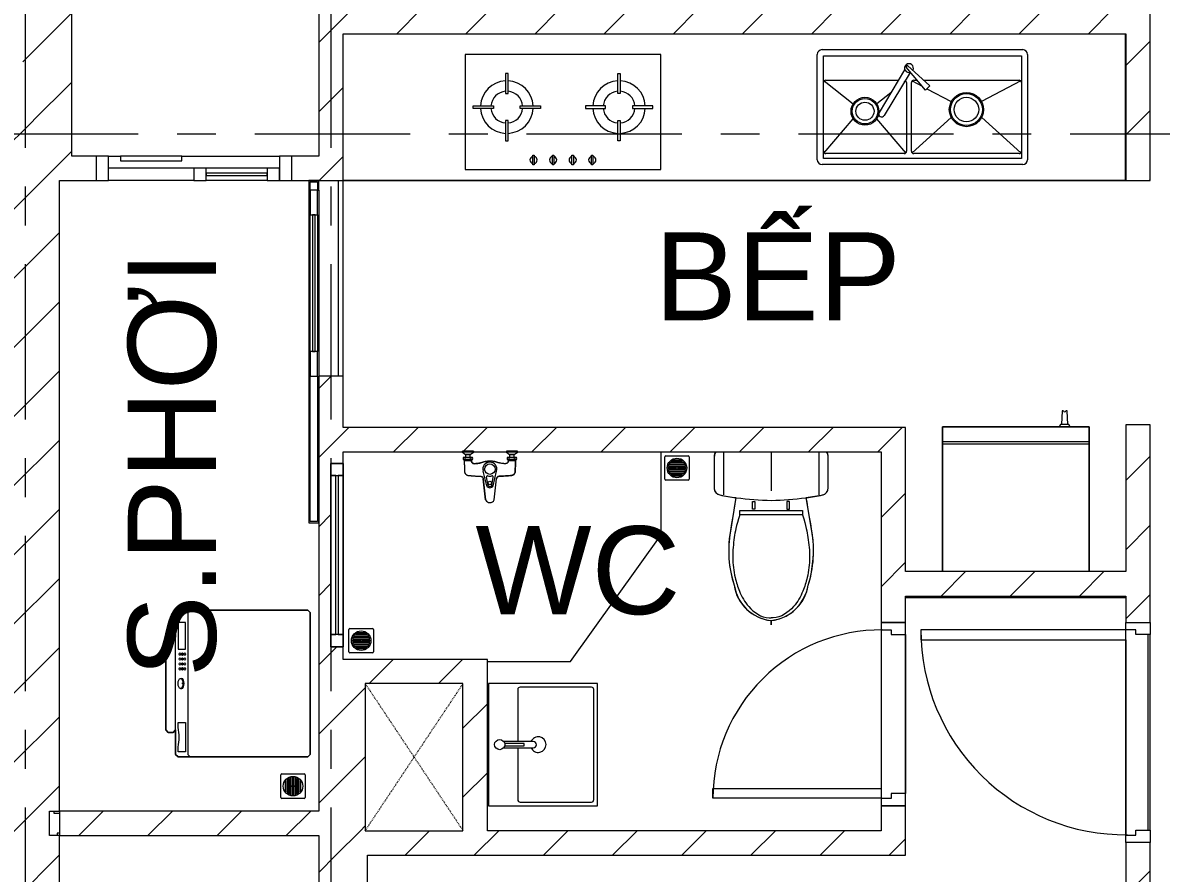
# Model space of a CAD drawing. Header units: millimetres. Extents: x -20144 to 117103, y -11426 to 48263.
# Drawn here: x 9191 to 13846, y 3326 to 6805 of the extents above; entities that cross this region are included whole.
import ezdxf

# ---------------------------------------------------------------- set-up
doc = ezdxf.new("R2010")
doc.units = ezdxf.units.MM
for name, pattern in [('Dash', [6.35, 3.175, -3.175]), ('Dash_2_', [6.35, 3.175, -3.175]), ('Grid Line', [22.225, 12.7, -3.175, 3.175, -3.175])]:
    doc.linetypes.add(name, pattern=pattern)
for name, color, linetype, lineweight in [('A-DETL-GENF', 31, 'Continuous', 5), ('A-DETL-GENF-HDLN', 161, 'Dash_2_', 5), ('CHU', 181, 'Continuous', 5), ('CUA', 31, 'Continuous', 9), ('HATCH-TUONG', 152, 'Continuous', 9), ('NET-CAT', 3, 'Continuous', 9), ('NET-THAY', 2, 'Continuous', 15), ('THIET BI', 44, 'Continuous', 5), ('THIET-BI', 44, 'Continuous', 5), ('TRUC', 225, 'Continuous', 5)]:
    doc.layers.add(name, color=color, linetype=linetype, lineweight=lineweight)
doc.styles.add('Arial_4', font='arial.ttf', dxfattribs={"height": 360})
pattern_1 = [(45, (0, 0), (-141.4214, 141.4214), [])]

# ---------------------------------------------------------------- blocks, each defined once
blk = doc.blocks.new('X-BEP - X-BEP-201131-MẶT BẰNG TẦNG 5 ĐẾN TẦNG 22')
at = {"layer": 'THIET BI', "lineweight": 9}
for p, q in [((3208.6, -600), (3208.6, 0)), ((3208.6, 0), (3208.6, -600)), ((508.6, -84.6), (508.6, -554.6)), ((1308.6, -84.6), (508.6, -84.6)), ((1308.6, -554.6), (1308.6, -84.6)), ((1948.6, -515), (1948.6, -85)), ((1968.6, -65), (2788.6, -65)), ((1973.6, -90), (2783.6, -90)), ((1973.6, -510), (1973.6, -90)), ((2783.6, -90), (2783.6, -510)), ((2808.6, -85), (2808.6, -515)), ((2390.9, -230.2), (2311.5, -136.1)), ((2318, -130.2), (2409.5, -212.3)), ((674.1, -162.5), (674.1, -245)), ((684.1, -162.5), (674.1, -162.5)), ((684.1, -245), (684.1, -162.5)), ((1133.1, -245), (1133.1, -162.5)), ((1133.1, -162.5), (1143.1, -162.5)), ((1143.1, -162.5), (1143.1, -245)), ((2305.8, -147.7), (2201.1, -322)), ((2328.1, -158.1), (2222.5, -333.8)), ((1976.5, -192.9), (2095.4, -286.6)), ((1983.6, -190), (2280.4, -190)), ((2310.7, -192.9), (2304, -198.2)), ((2313.6, -200), (2313.6, -480)), ((2333.6, -480), (2333.6, -200)), ((2336.5, -192.9), (2377.9, -214.7)), ((2343.6, -190), (2357, -190)), ((2384.6, -190), (2773.6, -190)), ((2409.5, -212.3), (2390.9, -230.2)), ((2396.7, -224.6), (2496.7, -277.4)), ((2780.7, -192.9), (2620.5, -277.4)), ((2783.6, -200), (2783.6, -480)), ((674.1, -245), (684.1, -245)), ((1143.1, -245), (1133.1, -245)), ((2249.8, -241), (2191.8, -286.6)), ((541.6, -295), (624.1, -295)), ((541.6, -305), (541.6, -295)), ((624.1, -305), (541.6, -305)), ((624.1, -295), (624.1, -305)), ((734.2, -305), (734.2, -295)), ((734.2, -295), (816.6, -295)), ((816.6, -305), (734.2, -305)), ((816.6, -295), (816.6, -305)), ((1000.6, -295), (1000.6, -305)), ((1083.1, -295), (1000.6, -295)), ((1000.6, -305), (1083.1, -305)), ((1083.1, -305), (1083.1, -295)), ((1193.1, -295), (1193.1, -305)), ((1275.6, -295), (1193.1, -295)), ((1193.1, -305), (1275.6, -305)), ((1275.6, -305), (1275.6, -295)), ((684.1, -355), (674.1, -355)), ((674.1, -355), (674.1, -437.5)), ((684.1, -437.5), (684.1, -355)), ((1133.1, -355), (1143.1, -355)), ((1133.1, -437.5), (1133.1, -355)), ((1143.1, -355), (1143.1, -437.5)), ((1976.5, -487.1), (2095.7, -347.8)), ((2310.7, -487.1), (2191.6, -347.8)), ((2336.5, -487.1), (2496.4, -342)), ((2780.7, -487.1), (2620.9, -342)), ((674.1, -437.5), (684.1, -437.5)), ((1143.1, -437.5), (1133.1, -437.5)), ((785.7, -496.7), (791.5, -496.7)), ((785.7, -536), (785.7, -496.7)), ((791.5, -496.7), (791.5, -536)), ((865.7, -496.7), (871.5, -496.7)), ((865.7, -536), (865.7, -496.7)), ((871.5, -496.7), (871.5, -536)), ((945.7, -496.7), (951.5, -496.7)), ((945.7, -536), (945.7, -496.7)), ((951.5, -496.7), (951.5, -536)), ((1025.7, -496.7), (1031.5, -496.7)), ((1025.7, -536), (1025.7, -496.7)), ((1031.5, -496.7), (1031.5, -536)), ((2783.6, -510), (1973.6, -510)), ((2303.6, -490), (1983.6, -490)), ((2773.6, -490), (2343.6, -490)), ((508.6, -554.6), (1308.6, -554.6)), ((791.5, -536), (785.7, -536)), ((871.5, -536), (865.7, -536)), ((951.5, -536), (945.7, -536)), ((1031.5, -536), (1025.7, -536)), ((2788.6, -535), (1968.6, -535)), ((10, -600), (3208.6, -600)), ((3208.6, -600), (10, -600))]:
    blk.add_line(p, q, dxfattribs=at)
for centre, radius in [((2143.6, -317), 57), ((2143.6, -317), 52), ((2558.6, -310), 70), ((2558.6, -310), 65), ((2558.6, -310), 50), ((2143.6, -317), 37)]:
    blk.add_circle(centre, radius, dxfattribs=at)
for centre, radius, start, end in [((1968.6, -85), 20, 90, 180), ((2788.6, -85), 20, 360, 90), ((2323.6, -140.5), 18.1, 330.6092, 289.5069), ((2318.5, -137.3), 7.15, 94.3974, 170.1542), ((679.1, -300), 107.5, 92.6659, 177.3341), ((679.1, -300), 107.5, 2.6659, 87.3341), ((1138.1, -300), 107.5, 92.6659, 177.3341), ((1138.1, -300), 107.5, 2.6659, 87.3341), ((1983.6, -200), 10, 90, 180), ((2303.6, -200), 10, 0, 62.411), ((2343.6, -200), 10, 90, 180), ((2773.6, -200), 10, 0, 90), ((679.1, -300), 65, 94.4117, 175.5883), ((679.1, -300), 65, 4.4117, 85.5883), ((1138.1, -300), 65, 94.4117, 175.5883), ((1138.1, -300), 65, 4.4117, 85.5883), ((679.1, -300), 107.5, 182.6659, 267.3341), ((679.1, -300), 65, 184.4117, 265.5883), ((679.1, -300), 65, 274.4117, 355.5883), ((679.1, -300), 107.5, 272.6659, 357.3341), ((1138.1, -300), 107.5, 182.6659, 267.3341), ((1138.1, -300), 65, 184.4117, 265.5883), ((1138.1, -300), 65, 274.4117, 355.5883), ((1138.1, -300), 107.5, 272.6659, 357.3341), ((2211.9, -327.7), 12.2, 152.0442, 329.8501), ((788.6, -516.3), 14.9, 101.2431, 258.7569), ((788.6, -516.3), 14.9, 281.2431, 78.7569), ((868.6, -516.3), 14.9, 101.2431, 258.7569), ((868.6, -516.3), 14.9, 281.2431, 78.7569), ((948.6, -516.3), 14.9, 101.2431, 258.7569), ((948.6, -516.3), 14.9, 281.2431, 78.7569), ((1028.6, -516.3), 14.9, 101.2431, 258.7569), ((1028.6, -516.3), 14.9, 281.2431, 78.7569), ((1983.6, -480), 10, 180, 270), ((2303.6, -480), 10, 270, 0), ((2343.6, -480), 10, 180, 270), ((2773.6, -480), 10, 270, 0), ((1968.6, -515), 20, 180, 270), ((2788.6, -515), 20, 270, 0)]:
    blk.add_arc(centre, radius, start, end, dxfattribs=at)
blk = doc.blocks.new('X-LA1 - X-LA-195816-MẶT BẰNG TẦNG 5 ĐẾN TẦNG 22')
at = {"layer": 'THIET-BI', "lineweight": 9}
for p, q in [((250, -5), (-250, -5)), ((-250, -5), (-250, -450)), ((-250, -5), (-250, -450)), ((250, -5), (-250, -5)), ((250, -450), (250, -5)), ((250, -450), (250, -5)), ((-12.7, -66.5), (-12.7, -187.5)), ((-5.2, -70.1), (-5.2, -150)), ((5.2, -150), (5.2, -70.1)), ((12.3, -187.5), (12.3, -66.8)), ((-235, -134), (-235, -425)), ((-12.7, -124), (-225, -124)), ((225, -124), (12.3, -124)), ((235, -425), (235, -134)), ((-5.2, -150), (5.2, -150)), ((-250, -450), (250, -450)), ((-250, -450), (250, -450)), ((-225, -435), (225, -435))]:
    blk.add_line(p, q, dxfattribs=at)
blk.add_circle((0, -50), 20.8, dxfattribs=at)
for centre, radius, start, end in [((-225, -134), 10, 90, 180), ((225, -134), 10, 0, 90), ((0, -207.6), 32, 113.4242, 67.4481), ((-0.2, -187.5), 12.5, 180, 360), ((-225, -425), 10, 180, 270), ((225, -425), 10, 270, 0)]:
    blk.add_arc(centre, radius, start, end, dxfattribs=at)
blk = doc.blocks.new('X-SEN - X-SEN-5806-MẶT BẰNG TẦNG 5 ĐẾN TẦNG 22')
at = {"layer": 'THIET-BI', "lineweight": 9}
for p, q in [((-67.5, 0), (-112.5, 0)), ((-112.5, 0), (-112.5, -3.8)), ((-112.5, 0), (-67.5, 0)), ((-112.5, -3.8), (-112.5, 0)), ((-67.5, -3.8), (-67.5, 0)), ((-67.5, 0), (-67.5, -3.8)), ((112.5, 0), (67.5, 0)), ((67.5, 0), (67.5, -3.8)), ((67.5, 0), (67.5, -3.8)), ((112.5, 0), (67.5, 0)), ((112.5, -3.8), (112.5, 0)), ((112.5, -3.8), (112.5, 0)), ((-112.5, -3.8), (-99.9, -12.6)), ((-67.5, -3.8), (-112.5, -3.8)), ((-112.5, -3.8), (-99.9, -12.6)), ((-99.9, -25.3), (-107.2, -25.3)), ((-72.8, -25.3), (-107.2, -25.3)), ((-107.2, -34.3), (-105.1, -34.3)), ((-107.2, -34.3), (-72.8, -34.3)), ((-105.1, -34.3), (-105.1, -37.2)), ((-105.1, -34.3), (-105.1, -37.2)), ((-74.9, -34.3), (-105.1, -34.3)), ((-105.1, -37.2), (-74.9, -37.2)), ((-99.9, -12.6), (-99.9, -25.3)), ((-99.9, -12.6), (-80.1, -12.6)), ((-80.1, -12.6), (-99.9, -12.6)), ((-99.9, -12.6), (-99.9, -25.3)), ((-80.1, -12.6), (-67.5, -3.8)), ((-80.1, -12.6), (-67.5, -3.8)), ((-80.1, -25.3), (-80.1, -12.6)), ((-80.1, -25.3), (-80.1, -12.6)), ((-72.8, -25.3), (-80.1, -25.3)), ((-74.9, -37.2), (-74.9, -34.3)), ((-74.9, -34.3), (-72.8, -34.3)), ((-74.9, -37.2), (-74.9, -34.3)), ((67.5, -3.8), (80.1, -12.6)), ((112.5, -3.8), (67.5, -3.8)), ((67.5, -3.8), (80.1, -12.6)), ((80.1, -25.3), (72.8, -25.3)), ((107.2, -25.3), (72.8, -25.3)), ((72.8, -34.3), (74.9, -34.3)), ((72.8, -34.3), (107.2, -34.3)), ((74.9, -34.3), (74.9, -37.2)), ((74.9, -34.3), (74.9, -37.2)), ((105.1, -34.3), (74.9, -34.3)), ((74.9, -37.2), (105.1, -37.2)), ((80.1, -12.6), (80.1, -25.3)), ((99.9, -12.6), (80.1, -12.6)), ((80.1, -12.6), (99.9, -12.6)), ((99.9, -12.6), (80.1, -12.6)), ((80.1, -12.6), (80.1, -25.3)), ((99.9, -12.6), (112.5, -3.8)), ((99.9, -12.6), (112.5, -3.8)), ((99.9, -25.3), (99.9, -12.6)), ((99.9, -25.3), (99.9, -12.6)), ((107.2, -25.3), (99.9, -25.3)), ((105.1, -37.2), (105.1, -34.3)), ((105.1, -34.3), (107.2, -34.3)), ((105.1, -37.2), (105.1, -34.3)), ((-12.9, -141.7), (-27.6, -80.8)), ((12.9, -141.7), (27.6, -80.8)), ((-27.3, -113.1), (-17.5, -199.2)), ((-17.5, -199.2), (-27.3, -113.1)), ((-7.7, -139.6), (-13.8, -105.5)), ((7.7, -139.6), (13.8, -105.5)), ((17.5, -199.2), (27.3, -113.1)), ((17.5, -199.2), (27.3, -113.1))]:
    blk.add_line(p, q, dxfattribs=at)
for centre, radius in [((0, -73.2), 21.5), ((0, -130.1), 7.2)]:
    blk.add_circle(centre, radius, dxfattribs=at)
for centre, radius, start, end in [((-102.9, -29.8), 6.9, 148.0246, 211.9754), ((-102.9, -29.8), 6.9, 148.0246, 211.9754), ((-107.2, -27.1), 1.8, 90, 148.0246), ((-107.2, -27.1), 1.8, 90, 148.0246), ((-107.2, -32.5), 1.8, 211.9754, 270), ((-107.2, -32.5), 1.8, 211.9754, 270), ((-112.5, -29.8), 6.9, 319.2845, 40.7155), ((-94.4, -29.8), 6.9, 139.2845, 220.7155), ((-85.4, -29.8), 6.9, 319.2845, 40.7155), ((-67.5, -29.8), 6.9, 139.2845, 220.7155), ((-72.8, -27.1), 1.8, 31.9754, 90), ((-72.8, -27.1), 1.8, 31.9754, 90), ((-72.8, -32.5), 1.8, 270, 328.0246), ((-72.8, -32.5), 1.8, 270, 328.0246), ((-77.1, -29.8), 6.9, 328.0246, 31.9754), ((-77.1, -29.8), 6.9, 328.0246, 31.9754), ((-0.4, -73.2), 28.3, 89.2517, 195.6693), ((0.4, -73.2), 28.3, 344.3307, 90.7483), ((77.1, -29.8), 6.9, 148.0246, 211.9754), ((77.1, -29.8), 6.9, 148.0246, 211.9754), ((72.8, -27.1), 1.8, 90, 148.0246), ((72.8, -27.1), 1.8, 90, 148.0246), ((72.8, -32.5), 1.8, 211.9754, 270), ((72.8, -32.5), 1.8, 211.9754, 270), ((67.5, -29.8), 6.9, 319.2845, 40.7155), ((85.6, -29.8), 6.9, 139.2845, 220.7155), ((94.6, -29.8), 6.9, 319.2845, 40.7155), ((112.5, -29.8), 6.9, 139.2845, 220.7155), ((107.2, -27.1), 1.8, 31.9754, 90), ((107.2, -27.1), 1.8, 31.9754, 90), ((107.2, -32.5), 1.8, 270, 328.0246), ((107.2, -32.5), 1.8, 270, 328.0246), ((102.9, -29.8), 6.9, 328.0246, 31.9754), ((102.9, -29.8), 6.9, 328.0246, 31.9754), ((-9.4, -104.7), 4.5, 74.0703, 190.1556), ((-0.4, -73.2), 28.3, 254.0703, 270.7483), ((0, -136.6), 8.24, 201.1294, 338.8706), ((0.4, -73.2), 28.3, 269.2517, 285.9297), ((9.4, -104.7), 4.5, 349.8444, 105.9297), ((0, -134.7), 14.7, 208.4144, 331.5856), ((0, -191), 19.3, 205.0481, 334.9519), ((0, -191), 19.3, 205.0481, 334.9519)]:
    blk.add_arc(centre, radius, start, end, dxfattribs=at)
for points, knots in [([(-105.1, -37.2), (-105.1, -39.1), (-104.9, -42.9), (-104.7, -48.5), (-104.5, -54.2), (-104.2, -61.7), (-103.9, -68.4), (-103.8, -73.6), (-103.7, -75.5), (-103.7, -76.7), (-103.6, -77.6), (-103.6, -78.6), (-103.6, -79.8), (-103.6, -81), (-103.5, -81.8), (-103.5, -82.3), (-103.5, -82.6), (-103.4, -83), (-103.4, -83.5), (-103.3, -84.3), (-103.2, -85.5), (-103.1, -86.6), (-102.8, -87.6), (-102.6, -88.2), (-102.3, -88.9), (-101.9, -89.7), (-101.3, -90.8), (-100.6, -91.7), (-100, -92.5), (-99, -93.6), (-97.8, -94.7), (-96.2, -95.8), (-95, -96.6), (-93.7, -97.2), (-92.4, -97.7), (-91.2, -98.1), (-90.3, -98.4), (-89.6, -98.5), (-88.9, -98.7), (-88, -98.8), (-86.8, -99), (-85.6, -99.1), (-84.7, -99.1), (-84, -99.2), (-83.3, -99.3), (-82.3, -99.4), (-81.2, -99.5), (-79.7, -99.6), (-77.9, -99.8), (-75.5, -100), (-72.8, -100.2), (-70, -100.5), (-66.3, -100.8), (-61.6, -101.2), (-56, -101.5), (-51.7, -101.8), (-48.8, -101.9), (-47.3, -101.9), (-46.1, -101.9), (-45.1, -102), (-44.4, -102), (-43.6, -102), (-42.6, -102), (-41.4, -102), (-40.1, -102), (-39.3, -102.1), (-38.8, -102.1), (-38.5, -102.2), (-38.1, -102.2), (-37.6, -102.3), (-36.8, -102.4), (-35.6, -102.6), (-34.3, -103), (-33.2, -103.5), (-32.5, -104), (-31.7, -104.6), (-30.5, -105.7), (-29, -107.6), (-27.9, -110.1), (-27.4, -112), (-27.3, -113.1)], [0, 0, 0, 0, 0.041667, 0.083333, 0.125, 0.166667, 0.25, 0.270833, 0.28125, 0.291667, 0.296875, 0.302083, 0.3125, 0.322917, 0.328125, 0.330729, 0.333333, 0.335938, 0.338542, 0.34375, 0.354167, 0.364583, 0.369792, 0.375, 0.380208, 0.385417, 0.395833, 0.40625, 0.411458, 0.416667, 0.4375, 0.447917, 0.458333, 0.46875, 0.479167, 0.489583, 0.494792, 0.5, 0.505208, 0.510417, 0.520833, 0.53125, 0.536458, 0.541667, 0.546875, 0.552083, 0.5625, 0.572917, 0.583333, 0.604167, 0.625, 0.645833, 0.666667, 0.708333, 0.75, 0.791667, 0.802083, 0.8125, 0.822917, 0.828125, 0.833333, 0.838542, 0.84375, 0.854167, 0.864583, 0.869792, 0.872396, 0.875, 0.877604, 0.880208, 0.885417, 0.895833, 0.90625, 0.916667, 0.921875, 0.927083, 0.9375, 0.958333, 0.979167, 1, 1, 1, 1]), ([(-105.1, -37.2), (-104.5, -52.3), (-103.9, -68.7), (-103.3, -87.5), (-99.6, -93.9), (-92.4, -98.5), (-72.6, -100.1), (-54, -102.2), (-33.9, -102), (-28.7, -107.4), (-27.8, -111), (-27.3, -113.1)], [0, 0, 0, 0, 45.441328, 49.333631, 56.110562, 66.562664, 73.682324, 114.966912, 125.570438, 129.900151, 136.284558, 136.284558, 136.284558, 136.284558]), ([(0, -41), (-2, -40.9), (-5.6, -40.9), (-10.3, -41.2), (-14.4, -41.6), (-18, -42.2), (-21.2, -42.9), (-24.2, -43.7), (-27.1, -44.6), (-30, -45.4), (-32.9, -46.3), (-35.8, -47.2), (-38.8, -47.9), (-41.8, -48.6), (-45.1, -49.2), (-48.4, -49.8), (-51.8, -50.2), (-54.8, -50.5), (-56.9, -50.7), (-58.1, -50.8), (-59, -50.9), (-59.9, -51), (-60.8, -51), (-61.7, -51), (-62.4, -51), (-63, -51), (-63.6, -51), (-64.4, -50.9), (-65.1, -50.8), (-65.7, -50.7), (-66.1, -50.6), (-66.5, -50.5), (-67.1, -50.4), (-68.1, -50.1), (-69.1, -49.6), (-70.1, -49), (-71.1, -48.3), (-72, -47.4), (-72.8, -46.6), (-73.3, -45.8), (-73.8, -45.1), (-74.1, -44.3), (-74.4, -43.5), (-74.6, -42.6), (-74.7, -41.9), (-74.8, -41.3), (-74.8, -40.9), (-74.9, -40.4), (-74.9, -39.8), (-74.9, -38.8), (-74.9, -37.9), (-74.9, -37.2)], [0, 0, 0, 0, 0.041667, 0.083333, 0.125, 0.166667, 0.208333, 0.25, 0.291667, 0.333333, 0.375, 0.416667, 0.458333, 0.5, 0.541667, 0.583333, 0.625, 0.666667, 0.6875, 0.697917, 0.708333, 0.71875, 0.729167, 0.739583, 0.75, 0.755208, 0.760417, 0.770833, 0.78125, 0.786458, 0.791667, 0.796875, 0.802083, 0.8125, 0.833333, 0.84375, 0.854167, 0.875, 0.885417, 0.895833, 0.90625, 0.916667, 0.927083, 0.9375, 0.947917, 0.953125, 0.958333, 0.963542, 0.96875, 0.979167, 1, 1, 1, 1]), ([(-74.9, -37.2), (-74.9, -39.9), (-75, -44.9), (-67.9, -51.6), (-55.3, -50.7), (-39.4, -48.7), (-24.4, -43.4), (-11.8, -40.7), (0, -41)], [0, 0, 0, 0, 8.475038, 15.961674, 29.255673, 47.963091, 70.422589, 93.837243, 93.837243, 93.837243, 93.837243]), ([(74.9, -37.2), (74.9, -37.9), (74.9, -38.8), (74.9, -39.8), (74.9, -40.4), (74.8, -40.9), (74.8, -41.3), (74.7, -41.9), (74.6, -42.6), (74.4, -43.3), (74.3, -43.9), (74.1, -44.4), (73.8, -45.1), (73.3, -45.8), (72.8, -46.6), (72, -47.4), (71.1, -48.3), (70.1, -49), (69.1, -49.6), (68.1, -50.1), (67.1, -50.4), (66.5, -50.5), (66.1, -50.6), (65.7, -50.7), (65.1, -50.8), (64.4, -50.9), (63.5, -51), (62.7, -51), (62.1, -51), (61.5, -51), (60.8, -51), (59.9, -51), (59, -50.9), (58.1, -50.8), (56.9, -50.7), (54.8, -50.5), (51.8, -50.2), (47.2, -49.6), (41.8, -48.7), (36.8, -47.4), (32.9, -46.3), (30, -45.4), (27.1, -44.6), (24.2, -43.7), (21.2, -42.9), (18, -42.2), (14.4, -41.6), (10.3, -41.2), (5.6, -40.9), (2, -40.9), (0, -41)], [0, 0, 0, 0, 0.020833, 0.03125, 0.036458, 0.041667, 0.046875, 0.052083, 0.0625, 0.072917, 0.078125, 0.083333, 0.09375, 0.104167, 0.114583, 0.125, 0.145833, 0.15625, 0.166667, 0.1875, 0.197917, 0.203125, 0.208333, 0.213542, 0.21875, 0.229167, 0.239583, 0.25, 0.255208, 0.260417, 0.270833, 0.28125, 0.291667, 0.302083, 0.3125, 0.333333, 0.375, 0.416667, 0.5, 0.583333, 0.625, 0.666667, 0.708333, 0.75, 0.791667, 0.833333, 0.875, 0.916667, 0.958333, 1, 1, 1, 1]), ([(74.9, -37.2), (74.9, -39.9), (75, -44.9), (67.9, -51.6), (55.3, -50.7), (39.4, -48.7), (24.4, -43.4), (11.8, -40.7), (0, -41)], [0, 0, 0, 0, 8.475038, 15.961674, 29.255673, 47.963091, 70.422589, 93.837243, 93.837243, 93.837243, 93.837243]), ([(27.3, -113.1), (27.4, -112), (27.9, -110.1), (29, -107.6), (30.5, -105.7), (31.7, -104.6), (32.5, -104), (33.2, -103.5), (34.3, -103), (35.6, -102.6), (36.8, -102.4), (37.6, -102.3), (38.1, -102.2), (38.5, -102.2), (38.8, -102.1), (39.3, -102.1), (40.1, -102), (41.4, -102), (42.6, -102), (43.6, -102), (44.4, -102), (45.1, -102), (46.1, -101.9), (47.3, -101.9), (48.8, -101.9), (51.7, -101.8), (57.9, -101.4), (65.3, -100.9), (72.8, -100.2), (76.9, -99.8), (79.7, -99.6), (81.2, -99.5), (82.3, -99.4), (83.3, -99.3), (84, -99.2), (84.7, -99.1), (85.6, -99.1), (86.8, -99), (88, -98.8), (88.9, -98.7), (89.6, -98.5), (90.3, -98.4), (91.2, -98.1), (92.4, -97.7), (93.7, -97.2), (95, -96.6), (96.2, -95.8), (97.8, -94.7), (99.2, -93.4), (100.4, -91.9), (101.3, -90.8), (101.9, -89.7), (102.3, -88.9), (102.6, -88.2), (102.8, -87.6), (103.1, -86.6), (103.2, -85.5), (103.3, -84.3), (103.4, -83.5), (103.4, -83), (103.5, -82.6), (103.5, -82.3), (103.5, -81.8), (103.6, -81), (103.6, -79.8), (103.6, -78.6), (103.6, -77.6), (103.7, -76.7), (103.7, -75.5), (103.8, -73.6), (103.9, -70.3), (104.1, -65.5), (104.5, -54.2), (104.8, -44.8), (105.1, -37.2)], [0, 0, 0, 0, 0.020833, 0.041667, 0.0625, 0.072917, 0.078125, 0.083333, 0.09375, 0.104167, 0.114583, 0.119792, 0.122396, 0.125, 0.127604, 0.130208, 0.135417, 0.145833, 0.15625, 0.161458, 0.166667, 0.171875, 0.177083, 0.1875, 0.197917, 0.208333, 0.25, 0.333333, 0.375, 0.416667, 0.427083, 0.4375, 0.447917, 0.453125, 0.458333, 0.463542, 0.46875, 0.479167, 0.489583, 0.494792, 0.5, 0.505208, 0.510417, 0.520833, 0.53125, 0.541667, 0.552083, 0.5625, 0.583333, 0.59375, 0.604167, 0.614583, 0.619792, 0.625, 0.630208, 0.635417, 0.645833, 0.65625, 0.661458, 0.664062, 0.666667, 0.669271, 0.671875, 0.677083, 0.6875, 0.697917, 0.703125, 0.708333, 0.71875, 0.729167, 0.75, 0.791667, 0.833333, 1, 1, 1, 1]), ([(105.1, -37.2), (104.5, -52.3), (103.9, -68.7), (103.3, -87.5), (99.6, -93.9), (92.4, -98.5), (72.6, -100.1), (54, -102.2), (33.9, -102), (28.7, -107.4), (27.8, -111), (27.3, -113.1)], [0, 0, 0, 0, 45.441328, 49.333631, 56.110562, 66.562664, 73.682324, 114.966912, 125.570438, 129.900151, 136.284558, 136.284558, 136.284558, 136.284558])]:
    blk.add_open_spline(points, degree=3, knots=knots, dxfattribs=at)
blk = doc.blocks.new('X-PHEU - X-PHEU-5809-MẶT BẰNG TẦNG 5 ĐẾN TẦNG 22')
at = {"layer": 'THIET-BI', "lineweight": 9}
for p, q in [((25, 29), (25, 121)), ((29, 125), (121, 125)), ((47.5, 51.8), (47.5, 98.2)), ((52.5, 103.1), (52.5, 46.9)), ((57.5, 43.5), (57.5, 106.5)), ((62.5, 108.8), (62.5, 41.2)), ((67.5, 39.8), (67.5, 110.2)), ((72.5, 110.9), (72.5, 78.1)), ((77.5, 78.1), (77.5, 110.9)), ((82.5, 110.2), (82.5, 39.8)), ((87.5, 41.2), (87.5, 108.8)), ((92.5, 106.5), (92.5, 43.5)), ((97.5, 46.9), (97.5, 103.1)), ((102.5, 98.2), (102.5, 51.8)), ((125, 121), (125, 29)), ((42.5, 90.5), (42.5, 59.5)), ((72.5, 71.9), (72.5, 39.1)), ((77.5, 39.1), (77.5, 71.9)), ((107.5, 59.5), (107.5, 90.5)), ((121, 25), (29, 25))]:
    blk.add_line(p, q, dxfattribs=at)
blk.add_circle((75, 75), 40, dxfattribs=at)
for centre, radius, start, end in [((29, 121), 4, 90, 180), ((75, 75), 36, 139.8082, 154.5256), ((75, 75), 36, 119.0853, 128.6822), ((75, 75), 36, 102.0247, 110.3175), ((75, 75), 36, 90, 93.9821), ((75, 75), 36, 86.0179, 90), ((75, 75), 36, 69.6825, 77.9753), ((75, 75), 36, 51.3178, 60.9147), ((75, 75), 36, 25.4744, 40.1918), ((121, 121), 4, 0, 90), ((75, 75), 36, 205.4744, 220.1918), ((75, 75), 36, 231.3178, 240.9147), ((75, 75), 4, 128.6822, 231.3178), ((75, 75), 4, 308.6822, 51.3178), ((75, 75), 36, 299.0853, 308.6822), ((75, 75), 36, 319.8082, 334.5256), ((29, 29), 4, 180, 270), ((75, 75), 36, 249.6825, 257.9753), ((75, 75), 36, 266.0179, 270), ((75, 75), 36, 270, 273.9821), ((75, 75), 36, 282.0247, 290.3175), ((121, 29), 4, 270, 360)]:
    blk.add_arc(centre, radius, start, end, dxfattribs=at)
blk = doc.blocks.new('X-MAY GIAT - X-MAY GIAT-V6-MẶT BẰNG TẦNG 5 ĐẾN TẦNG 22')
at = {"layer": 'THIET BI', "lineweight": 9}
for p, q in [((-290, 0), (-300, -10)), ((-300, -10), (-290, 0)), ((290, 0), (-290, 0)), ((-290, 0), (290, 0)), ((300, -10), (290, 0)), ((290, 0), (300, -10)), ((-300, -10), (-300, -540)), ((-300, -540), (-300, -10)), ((300, -540), (300, -10)), ((300, -10), (300, -540)), ((-300, -490), (-290, -500)), ((-290, -500), (290, -500)), ((-250, -510), (-250, -540)), ((-140, -510), (-250, -510)), ((-140, -540), (-140, -510)), ((160, -510), (280, -510)), ((160, -540), (160, -510)), ((280, -510), (280, -540)), ((290, -500), (300, -490)), ((-300, -540), (-290, -550)), ((-290, -550), (-300, -540)), ((-290, -550), (-190, -550)), ((-190, -550), (-290, -550)), ((-250, -540), (-140, -540)), ((-190, -550), (-200, -560)), ((-200, -560), (-190, -550)), ((190, -550), (-190, -550)), ((-20, -530), (-20, -525)), ((0, -520), (0, -525)), ((20, -530), (20, -525)), ((180, -540), (160, -540)), ((200, -560), (190, -550)), ((190, -550), (290, -550)), ((190, -550), (200, -560)), ((290, -550), (190, -550)), ((280, -540), (260, -540)), ((290, -550), (300, -540)), ((300, -540), (290, -550)), ((-200, -560), (-200, -580)), ((-200, -580), (-200, -560)), ((-200, -580), (-190, -590)), ((-190, -590), (-200, -580)), ((-190, -590), (190, -590)), ((190, -590), (-190, -590)), ((190, -590), (200, -580)), ((200, -580), (190, -590)), ((200, -580), (200, -560)), ((200, -560), (200, -580))]:
    blk.add_line(p, q, dxfattribs=at)
blk.add_arc((220, -697.5), 162.5, 75.75, 104.25, dxfattribs=at)
for centre, major_axis in [((-120, -512.5), (5, 0)), ((-100, -512.5), (5, 0)), ((-80, -512.5), (5, 0)), ((-60, -512.5), (-5, 0)), ((-120, -522.5), (5, 0)), ((-120, -532.5), (5, 0)), ((-100, -522.5), (5, 0)), ((-100, -532.5), (5, 0)), ((-80, -522.5), (5, 0)), ((-80, -532.5), (5, 0)), ((-60, -522.5), (-5, 0)), ((-60, -532.5), (-5, 0)), ((0, -530), (-20, 0))]:
    blk.add_ellipse(centre, major_axis=major_axis, ratio=0.5, dxfattribs=at)
blk.add_ellipse((0, -525), major_axis=(-20, 0), ratio=0.5, start_param=3.141593, end_param=6.283185, dxfattribs=at)
blk = doc.blocks.new('X-TU LANH - X-TU LANH-V27-MẶT BẰNG TẦNG 5 ĐẾN TẦNG 22')
at = {"layer": 'THIET BI', "lineweight": 9}
for p, q in [((-300, -7.7), (-300, -600)), ((-300, -600), (-300, -7.7)), ((300, -600), (300, -7.7)), ((300, -7.7), (300, -600)), ((300, -530), (-300, -530)), ((300, -540), (-300, -540)), ((-300, -600), (300, -600)), ((300, -600), (-300, -600)), ((-222.5, -600), (-217.5, -610)), ((-182.5, -610), (-177.5, -600)), ((-217.5, -610), (-182.5, -610)), ((-212.5, -610), (-210.5, -665)), ((-189.5, -665), (-187.5, -610)), ((-210.5, -665), (-205.2, -665)), ((-194.8, -665), (-189.5, -665))]:
    blk.add_line(p, q, dxfattribs=at)
blk.add_arc((-200, -667.2), 5.66, 22.4018, 157.5982, dxfattribs=at)
blk = doc.blocks.new('X-XI - X-XI-V28-MẶT BẰNG TẦNG 5 ĐẾN TẦNG 22')
at = {"layer": 'THIET-BI', "lineweight": 9}
for p, q in [((-230.6, -16.8), (-233.2, -33.2)), ((-233.2, -29), (-233.2, -157.9)), ((-233.2, -29), (-233.2, -157.9)), ((-233.2, -33.2), (-233.2, -45)), ((-233.2, -45), (-233.2, -157.9)), ((-227.9, -12.2), (-230.6, -16.8)), ((-194.6, -10), (-194.6, -185.7)), ((0, -10), (0, -169.7)), ((194.6, -10), (194.6, -186.1)), ((231.6, -19.3), (227.7, -12)), ((233.2, -29), (231.6, -19.3)), ((233.2, -157.9), (233.2, -29)), ((233.2, -157.9), (233.2, -29)), ((233.2, -157.9), (233.2, -29)), ((-233.2, -157.9), (-232.9, -162.1)), ((-232.9, -162.1), (-231, -169.1)), ((-231, -169.1), (-228, -174.5)), ((-228, -174.5), (-224.2, -178.9)), ((-224.2, -178.9), (-216.9, -183.9)), ((-216.9, -183.9), (-209.4, -186.4)), ((143.8, -197.5), (212.9, -185.5)), ((212.9, -185.5), (220.8, -181.7)), ((220.8, -181.7), (226.5, -176.5)), ((226.5, -176.5), (231.9, -166.7)), ((231.9, -166.7), (233.2, -157.9)), ((-209.4, -186.4), (-202.4, -187.7)), ((-202.4, -187.7), (-192, -189.7)), ((-192, -189.7), (-184.2, -191.1)), ((-184.2, -191.1), (-168, -193.8)), ((-168, -193.8), (-149.9, -196.6)), ((-143.8, -197.5), (-166.7, -335.2)), ((-143.8, -197.5), (-166.7, -335.2)), ((-147.8, -221.1), (-155.3, -266.3)), ((-149.9, -196.6), (-143.8, -197.5)), ((-143.8, -197.5), (-147.8, -221.1)), ((-76.6, -213.5), (-66.1, -213.5)), ((-76.6, -245), (-76.6, -213.5)), ((-66.1, -213.5), (-66.1, -245)), ((64, -213.5), (64, -245)), ((74.4, -213.5), (64, -213.5)), ((74.4, -245), (74.4, -213.5)), ((166.7, -335.2), (143.8, -197.5)), ((166.7, -335.2), (143.8, -197.5)), ((146.9, -216.1), (143.8, -197.5)), ((151.8, -245.3), (146.9, -216.1)), ((-155.3, -266.3), (-157.7, -280.9)), ((-127.7, -249.9), (127.7, -249.9)), ((-127.7, -267.8), (-127.7, -249.9)), ((-8.6, -267.8), (-127.7, -267.8)), ((-66.1, -245), (-76.6, -245)), ((127.7, -267.8), (-8.6, -267.8)), ((64, -245), (74.4, -245)), ((127.7, -249.9), (127.7, -267.8)), ((157.2, -277.8), (151.8, -245.3)), ((161.7, -304.9), (157.2, -277.8)), ((-164.6, -322), (-168.9, -349)), ((-161.5, -303.8), (-164.6, -322)), ((-157.7, -280.9), (-161.5, -303.8)), ((166.7, -335.2), (161.7, -304.9)), ((-171, -365.1), (-172.5, -383)), ((-168.9, -349), (-171, -365.1)), ((171.6, -371), (166.7, -335.2)), ((173.2, -395.8), (171.6, -371)), ((-172.5, -383), (-173.5, -402.2)), ((-173.5, -402.2), (-173.1, -436.1)), ((173.5, -426.5), (173.2, -395.8)), ((-173.1, -436.1), (-172.5, -446.5)), ((-172.5, -446.5), (-169.6, -474.8)), ((165.2, -502.3), (172.5, -446.5)), ((172.5, -446.5), (173.5, -426.5)), ((-169.6, -474.8), (-166.5, -495.3)), ((-166.5, -495.3), (-161.1, -520.9)), ((161.7, -518.5), (165.2, -502.3)), ((-161.1, -520.9), (-151.4, -555.9)), ((-151.4, -555.9), (-143.5, -587)), ((145.5, -581), (151.4, -555.9)), ((151.4, -555.9), (155.1, -543.7)), ((155.1, -543.7), (161.7, -518.5)), ((-143.5, -587), (-131.8, -612.8)), ((131.6, -613.2), (145.5, -581)), ((-131.8, -612.8), (-121.7, -628.9)), ((-121.7, -628.9), (-100.2, -653.8)), ((100.2, -653.8), (114.1, -638.9)), ((114.1, -638.9), (131.6, -613.2)), ((-100.2, -653.8), (-87.5, -664.8)), ((-87.5, -664.8), (-69.9, -676.9)), ((-69.9, -676.9), (-49.6, -687.2)), ((-49.6, -687.2), (-19.9, -696.9)), ((-19.9, -696.9), (0, -700.2)), ((0, -700.2), (34.6, -692.9)), ((34.6, -692.9), (60.8, -681.9)), ((60.8, -681.9), (86, -665.9)), ((86, -665.9), (100.2, -653.8)), ((0, -700.2), (0, -702.7)), ((0, -712.5), (0, -700.2)), ((0, -700.3), (0, -710.2)), ((0, -702.7), (0, -715.9)), ((0, -710.2), (0, -716.9)), ((0, -717.2), (0, -712.5)), ((0, -716.9), (0, -717.2))]:
    blk.add_line(p, q, dxfattribs=at)
for centre, radius, start, end in [((-204.3, -29), 29, 138.3245, 180), ((-204.3, -29), 29, 138.7835, 180), ((204.3, -29), 29, 0, 41.6755), ((204.3, -29), 29, 360, 41.2165), ((-204.3, -157.9), 29, 180, 259.8599), ((-204.3, -157.9), 29, 180, 259.8599), ((204.3, -157.9), 29, 280.1401, 360), ((204.3, -157.9), 29, 280.1401, 0), ((18.1, 960), 1168.8, 258.7762, 262.0348), ((18.1, 960), 1168.8, 258.7762, 262.0348), ((18.1, 960), 1168.8, 262.1447, 269.1633), ((-16, 957.7), 1166.4, 270.8375, 277.7683), ((-18.1, 960), 1168.8, 277.9652, 281.2238), ((-18.1, 960), 1168.8, 277.9652, 281.2238), ((287.1, -414.4), 460.7, 170.0941, 197.8856), ((287.1, -414.4), 460.7, 170.0941, 197.8856), ((-287.1, -414.4), 460.7, 342.1144, 9.9059), ((-287.1, -414.4), 460.7, 342.1144, 9.9059), ((18.2, -529.6), 171.6, 188.8267, 263.9098), ((18.2, -529.6), 171.6, 188.8267, 263.9098), ((-18.2, -529.6), 171.6, 276.0902, 351.1733), ((-18.2, -529.6), 171.6, 276.0902, 351.1733)]:
    blk.add_arc(centre, radius, start, end, dxfattribs=at)
for points in [[(-127.7, -267.8), (-143.4, -315.6), (-152.2, -364.8), (-160.3, -442.2), (-151, -516.8), (-129.6, -585.3), (-93.5, -652), (-37.5, -689.3), (-2.9, -689.4), (0, -689.4)], [(127.7, -267.8), (143.4, -315.6), (152.2, -364.8), (160.3, -442.2), (151, -516.8), (129.6, -585.3), (93.5, -652), (37.5, -689.3), (2.9, -689.4), (0, -689.4)]]:
    blk.add_open_spline(points, degree=3, knots=[12.724379, 12.724379, 12.724379, 12.724379, 75.096459, 151.912755, 228.70098, 282.501534, 351.034079, 439.49288, 447.51098, 447.51098, 447.51098, 447.51098], dxfattribs=at)
blk = doc.blocks.new('CUA PHONG NGU - Type 1-60226-MẶT BẰNG TẦNG 5 ĐẾN TẦNG 22')
at = {"layer": 'CUA'}
for p, q in [((-348.5, -52.3), (-348.5, 47.7)), ((-348.5, 47.7), (-298.5, 47.7)), ((-298.5, 47.7), (-298.5, -11.3)), ((501.5, 47.7), (551.5, 47.7)), ((501.5, -11.3), (501.5, 47.7)), ((551.5, 47.7), (551.5, -52.3)), ((-318.5, -11.3), (-318.5, -52.3)), ((-298.5, -11.3), (-318.5, -11.3)), ((521.5, -11.3), (501.5, -11.3)), ((521.5, -52.3), (521.5, -11.3)), ((-318.5, -52.3), (-348.5, -52.3)), ((-277.5, -52.3), (-317.5, -52.3)), ((-317.5, -52.3), (-317.5, -890.3)), ((-277.5, -890.3), (-277.5, -52.3)), ((551.5, -52.3), (521.5, -52.3)), ((-317.5, -890.3), (-277.5, -890.3))]:
    blk.add_line(p, q, dxfattribs=at)
blk.add_arc((-317.5, -52.3), 838, 270, 0.5, dxfattribs=at)
blk = doc.blocks.new('X-PHONG WC1 - X-PHONG WC-201134-MẶT BẰNG TẦNG 5 ĐẾN TẦNG 22')
at = {"layer": 'CUA'}
for p, q in [((-325, 50), (-375, 50)), ((-375, 50), (-375, 0)), ((-375, 50), (375, 50)), ((-375, 0), (-375, 50)), ((325, 50), (-325, 50)), ((-325, 50), (-325, 30)), ((-325, 0), (-325, 50)), ((325, 30), (325, 50)), ((375, 50), (325, 50)), ((325, 50), (325, 0)), ((375, 0), (375, 50)), ((375, 50), (375, 0)), ((-375, 0), (-325, 0)), ((375, 0), (-375, 0)), ((-325, 30), (325, 30)), ((325, 20), (-325, 20)), ((-325, 20), (-325, 0)), ((-325, 0), (325, 0)), ((325, 0), (325, 20)), ((325, 0), (375, 0))]:
    blk.add_line(p, q, dxfattribs=at)
blk = doc.blocks.new('CUA WC - Type 1-60205-MẶT BẰNG TẦNG 5 ĐẾN TẦNG 22')
at = {"layer": 'CUA'}
for p, q in [((-242.5, 740.3), (-202.5, 740.3)), ((-242.5, 52.3), (-242.5, 740.3)), ((-202.5, 740.3), (-202.5, 52.3)), ((-243.5, 52.3), (-273.5, 52.3)), ((-273.5, 52.3), (-273.5, -47.7)), ((-243.5, 11.3), (-243.5, 52.3)), ((-202.5, 52.3), (-242.5, 52.3)), ((476.5, 52.3), (446.5, 52.3)), ((446.5, 52.3), (446.5, 11.3)), ((476.5, -47.7), (476.5, 52.3)), ((-223.5, 11.3), (-243.5, 11.3)), ((-223.5, -47.7), (-223.5, 11.3)), ((446.5, 11.3), (426.5, 11.3)), ((426.5, 11.3), (426.5, -47.7)), ((-273.5, -47.7), (-223.5, -47.7)), ((426.5, -47.7), (476.5, -47.7))]:
    blk.add_line(p, q, dxfattribs=at)
blk.add_arc((-242.5, 52.3), 688, 359.5, 90, dxfattribs=at)
blk = doc.blocks.new('X-PHONG NGU 1 - X-PHONG NGU 850-201135-MẶT BẰNG TẦNG 5 ĐẾN TẦNG 22')
at = {"layer": 'CUA'}
for p, q in [((-350, 50), (-400, 50)), ((-400, 50), (-400, -50)), ((-300, 50), (-350, 50)), ((-350, 50), (-350, 0)), ((-350, 0), (-350, 50)), ((-300, 0), (-300, 50)), ((-300, 50), (-50, 50)), ((-300, 50), (-50, 50)), ((0, 50), (-50, 50)), ((-50, 50), (-50, 0)), ((0, 0), (0, 50)), ((0, 50), (350, 50)), ((400, 50), (350, 50)), ((350, 50), (350, 0)), ((400, -50), (400, 50)), ((-350, 0), (350, 0)), ((-350, -50), (-350, 0)), ((-50, 30), (-300, 30)), ((-300, 30), (-300, 20)), ((-300, 20), (-50, 20)), ((-50, 20), (-50, 30)), ((350, 0), (350, -50)), ((300, -30), (50, -30)), ((50, -30), (50, -50)), ((300, -50), (300, -30)), ((-400, -50), (-350, -50)), ((50, -50), (-350, -50)), ((50, -50), (300, -50)), ((350, -50), (300, -50)), ((350, -50), (400, -50))]:
    blk.add_line(p, q, dxfattribs=at)
blk = doc.blocks.new('CUA SAN PHOI LUA - CUA SAN PHOI LUA-V34-MẶT BẰNG TẦNG 5 ĐẾN TẦNG 22')
at = {"layer": 'CUA'}
for p, q in [((-360, -50), (-400, -50)), ((-400, -50), (-400, -90)), ((-400, -90), (-360, -90)), ((-395, -85), (-395, -55)), ((-395, -55), (-360, -55)), ((-360, -85), (-395, -85)), ((-360, -55), (-360, -50)), ((-260, -55), (-360, -55)), ((-360, -55), (-360, -85)), ((-360, -85), (-260, -85)), ((-360, -90), (-360, -85)), ((-360, -90), (960, -90)), ((-260, -85), (-260, -55)), ((-260, -55), (300, -55)), ((300, -65), (-260, -65)), ((-260, -65), (-260, -75)), ((-260, -75), (300, -75)), ((300, -85), (-260, -85)), ((400, -55), (300, -55)), ((300, -55), (300, -85)), ((300, -75), (300, -65)), ((300, -85), (400, -85)), ((400, -85), (400, -55)), ((400, -55), (960, -55)), ((960, -85), (400, -85)), ((960, -50), (960, -55)), ((1000, -50), (960, -50)), ((960, -55), (995, -55)), ((995, -85), (960, -85)), ((960, -85), (960, -90)), ((960, -90), (1000, -90)), ((995, -55), (995, -85)), ((1000, -90), (1000, -50))]:
    blk.add_line(p, q, dxfattribs=at)
blk = doc.blocks.new('Family1 - Family1-190242-MẶT BẰNG TẦNG 5 ĐẾN TẦNG 22')
at = {"layer": 'A-DETL-GENF', "lineweight": 9}
for p, q in [((400, 602.3), (0, 602.3)), ((0, 602.3), (0, 0)), ((400, 0), (400, 602.3)), ((0, 0), (400, 0))]:
    blk.add_line(p, q, dxfattribs=at)
at = {"layer": 'A-DETL-GENF-HDLN', "linetype": 'Dash', "lineweight": 9}
for p, q in [((0, 602.3), (400, 0.8)), ((0, 0), (400, 601.5))]:
    blk.add_line(p, q, dxfattribs=at)

msp = doc.modelspace()

# ---------------------------------------------------------------- hatches: boundary and pattern name
at = {"layer": 'HATCH-TUONG'}
h = msp.add_hatch(dxfattribs=at)
h.set_pattern_fill('FP_2', color=256, style=0, pattern_type=2)
h.set_pattern_definition(pattern_1)
h.paths.add_polyline_path([(9215.4, 6259.9), (9390.5, 6259.9), (9390.5, 9599.9), (9190.5, 9599.9), (9190.5, 6549.9), (9340.5, 6549.9), (9340.5, 6449.9), (9190.5, 6449.9), (9190.5, 6259.9)], flags=0)
h = msp.add_hatch(dxfattribs=at)
h.set_pattern_fill('FP_2', color=256, style=0, pattern_type=2)
h.set_pattern_definition(pattern_1)
h.paths.add_polyline_path([(13700.5, 6159.9), (13800.5, 6159.9), (13800.5, 7009.9), (13700.5, 7009.9), (13700.5, 6177.4)], flags=0)
h.paths.add_polyline_path([(13700.5, 7909.9), (13800.5, 7909.9), (13800.5, 7959.9), (13700.5, 7959.9)], flags=0)
h = msp.add_hatch(dxfattribs=at)
h.set_pattern_fill('FP_2', color=256, style=0, pattern_type=2)
h.set_pattern_definition(pattern_1)
h.paths.add_polyline_path([(13700.5, 6759.9), (13700.5, 6859.9), (10400.5, 6859.9), (10400.5, 6759.9), (10539.3, 6759.9)], flags=0)
h = msp.add_hatch(dxfattribs=at)
h.set_pattern_fill('FP_2', color=256, style=0, pattern_type=2)
h.set_pattern_definition(pattern_1)
h.paths.add_polyline_path([(10500.5, 4099.9), (10500.5, 4252.4), (10450.5, 4252.4), (10450.5, 5002.4), (10500.5, 5002.4), (10500.5, 5359.9), (10400.5, 5359.9), (10400.5, 4099.9)], flags=0)
h.paths.add_polyline_path([(10500.5, 6159.9), (10500.5, 6759.9), (10400.5, 6759.9), (10400.5, 6159.9)], flags=0)
h = msp.add_hatch(dxfattribs=at)
h.set_pattern_fill('FP_2', color=256, style=0, pattern_type=2)
h.set_pattern_definition(pattern_1)
h.paths.add_polyline_path([(9340.5, 6449.9), (9340.5, 6549.9), (8490.5, 6549.9), (8490.5, 6449.9), (9215.4, 6449.9)], flags=0)
h = msp.add_hatch(dxfattribs=at)
h.set_pattern_fill('FP_2', color=256, style=0, pattern_type=2)
h.set_pattern_definition(pattern_1)
h.paths.add_polyline_path([(9140.5, 3579.9), (9340.5, 3579.9), (9340.5, 6159.9), (9190.5, 6159.9), (9190.5, 6449.9), (9140.5, 6449.9), (9140.5, 3599.9)], flags=0)
h = msp.add_hatch(dxfattribs=at)
h.set_pattern_fill('FP_2', color=256, style=0, pattern_type=2)
h.set_pattern_definition(pattern_1)
h.paths.add_polyline_path([(9340.5, 6159.9), (9490.5, 6159.9), (9490.5, 6259.9), (9190.5, 6259.9), (9190.5, 6159.9)], flags=0)
h.paths.add_polyline_path([(10400.5, 6159.9), (10400.5, 6259.9), (10290.5, 6259.9), (10290.5, 6159.9)], flags=0)
h = msp.add_hatch(dxfattribs=at)
h.set_pattern_fill('FP_2', color=256, style=0, pattern_type=2)
h.set_pattern_definition(pattern_1)
h.paths.add_polyline_path([(12700.5, 5049.9), (12700.5, 5149.9), (10500.5, 5149.9), (10500.5, 5049.9), (12304.4, 5049.9)], flags=0)
h = msp.add_hatch(dxfattribs=at)
h.set_pattern_fill('FP_2', color=256, style=0, pattern_type=2)
h.set_pattern_definition(pattern_1)
h.paths.add_polyline_path([(12800.5, 3499.9), (12800.5, 3602.2), (12700.5, 3602.2), (12700.5, 3499.9)], flags=0)
h.paths.add_polyline_path([(12800.5, 4352.2), (12800.5, 5149.9), (12700.5, 5149.9), (12700.5, 4352.2)], flags=0)
h = msp.add_hatch(dxfattribs=at)
h.set_pattern_fill('FP_2', color=256, style=0, pattern_type=2)
h.set_pattern_definition(pattern_1)
h.paths.add_polyline_path([(13800.5, 1299.9), (13800.5, 3452.2), (13700.5, 3452.2), (13700.5, 1299.9)], flags=0)
h.paths.add_polyline_path([(13700.5, 4352.2), (13800.5, 4352.2), (13800.5, 5159.9), (13700.5, 5159.9), (13700.5, 4380.6)], flags=0)
h = msp.add_hatch(dxfattribs=at)
h.set_pattern_fill('FP_2', color=256, style=0, pattern_type=2)
h.set_pattern_definition(pattern_1)
h.paths.add_polyline_path([(13700.5, 4459.9), (13700.5, 4559.9), (12800.5, 4559.9), (12800.5, 4459.9), (13187, 4459.9)], flags=0)
h = msp.add_hatch(dxfattribs=at)
h.set_pattern_fill('FP_2', color=256, style=0, pattern_type=2)
h.set_pattern_definition(pattern_1)
h.paths.add_polyline_path([(10990.5, 4099.9), (11090.5, 4102.2), (11090.5, 4199.9), (10500.5, 4199.9), (10500.5, 4099.9), (10990.5, 4102.2)], flags=0)
h = msp.add_hatch(dxfattribs=at)
h.set_pattern_fill('FP_2', color=256, style=0, pattern_type=2)
h.set_pattern_definition(pattern_1)
h.paths.add_polyline_path([(10590.5, 3499.9), (10590.5, 4099.9), (10400.5, 4099.9), (10400.5, 3499.9), (10539.3, 3499.9)], flags=0)
h = msp.add_hatch(dxfattribs=at)
h.set_pattern_fill('FP_2', color=256, style=0, pattern_type=2)
h.set_pattern_definition(pattern_1)
h.paths.add_polyline_path([(11090.5, 3499.9), (11090.5, 4099.9), (10990.5, 4099.9), (10990.5, 3499.9)], flags=0)
h = msp.add_hatch(dxfattribs=at)
h.set_pattern_fill('FP_2', color=256, style=0, pattern_type=2)
h.set_pattern_definition(pattern_1)
h.paths.add_polyline_path([(9300.5, 3479.9), (9300.5, 3579.9), (9140.5, 3579.9), (9140.5, 3479.9)], flags=0)
h = msp.add_hatch(dxfattribs=at)
h.set_pattern_fill('FP_2', color=256, style=0, pattern_type=2)
h.set_pattern_definition(pattern_1)
h.paths.add_polyline_path([(10400.5, 3479.9), (10400.5, 3579.9), (9340.5, 3579.9), (9340.5, 3479.9)], flags=0)
h = msp.add_hatch(dxfattribs=at)
h.set_pattern_fill('FP_2', color=256, style=0, pattern_type=2)
h.set_pattern_definition(pattern_1)
h.paths.add_polyline_path([(10600.5, 3399.9), (10990.5, 3399.9), (10990.5, 3499.9), (10400.5, 3499.9), (10400.5, 3399.9), (10539.3, 3399.9)], flags=0)
h = msp.add_hatch(dxfattribs=at)
h.set_pattern_fill('FP_2', color=256, style=0, pattern_type=2)
h.set_pattern_definition(pattern_1)
h.paths.add_polyline_path([(12800.5, 3399.9), (12800.5, 3499.9), (10990.5, 3499.9), (10990.5, 3399.9), (12304.4, 3399.9)], flags=0)
h = msp.add_hatch(dxfattribs=at)
h.set_pattern_fill('FP_2', color=256, style=0, pattern_type=2)
h.set_pattern_definition(pattern_1)
h.paths.add_polyline_path([(9140.5, 1999.9), (9340.5, 1999.9), (9340.5, 3479.9), (9140.5, 3479.9), (9140.5, 2583.8)], flags=0)
h = msp.add_hatch(dxfattribs=at)
h.set_pattern_fill('FP_2', color=256, style=0, pattern_type=2)
h.set_pattern_definition(pattern_1)
h.paths.add_polyline_path([(10600.5, 1999.9), (10600.5, 3399.9), (10400.5, 3399.9), (10400.5, 1999.9), (10539.3, 1999.9)], flags=0)

# ---------------------------------------------------------------- linework, layer by layer
at = {"layer": 'NET-CAT'}
for p, q in [((9390.5, 6259.9), (9390.5, 9599.9)), ((13800.5, 6159.9), (13800.5, 7009.9)), ((10400.5, 6859.9), (10400.5, 6759.9)), ((10400.5, 6759.9), (10400.5, 6259.9)), ((10500.5, 6759.9), (13700.5, 6759.9)), ((10500.5, 6159.9), (10500.5, 6759.9)), ((13700.5, 6759.9), (13700.5, 6159.9)), ((9490.5, 6259.9), (9390.5, 6259.9)), ((10400.5, 6259.9), (10290.5, 6259.9)), ((9340.5, 6159.9), (9490.5, 6159.9)), ((9340.5, 3579.9), (9340.5, 6159.9)), ((10290.5, 6159.9), (10400.5, 6159.9)), ((10400.5, 6159.9), (10500.5, 6159.9)), ((13700.5, 6159.9), (13800.5, 6159.9)), ((10500.5, 5359.9), (10400.5, 5359.9)), ((10400.5, 5359.9), (10400.5, 4099.9)), ((10500.5, 5149.9), (10500.5, 5359.9)), ((12700.5, 5149.9), (10500.5, 5149.9)), ((12800.5, 5149.9), (12700.5, 5149.9)), ((12800.5, 4559.9), (12800.5, 5149.9)), ((13700.5, 5159.9), (13700.5, 4559.9)), ((13800.5, 5159.9), (13700.5, 5159.9)), ((13800.5, 4352.2), (13800.5, 5159.9)), ((10500.5, 5049.9), (10988, 5049.9)), ((10500.5, 5002.4), (10500.5, 5049.9)), ((11033, 5049.9), (11168, 5049.9)), ((11213, 5049.9), (12700.5, 5049.9)), ((12700.5, 5049.9), (12700.5, 4352.2)), ((13700.5, 4559.9), (12800.5, 4559.9)), ((12800.5, 4352.2), (12800.5, 4459.9)), ((12800.5, 4459.9), (13700.5, 4459.9)), ((13700.5, 4459.9), (13700.5, 4352.2)), ((12700.5, 4352.2), (12800.5, 4352.2)), ((13700.5, 4352.2), (13800.5, 4352.2)), ((10500.5, 4199.9), (10500.5, 4252.4)), ((11090.5, 4199.9), (10500.5, 4199.9)), ((11090.5, 4099.9), (11090.5, 4199.9)), ((10400.5, 4099.9), (10400.5, 3579.9)), ((11090.5, 3499.9), (11090.5, 4099.9)), ((12800.5, 3602.2), (12700.5, 3602.2)), ((12700.5, 3602.2), (12700.5, 3499.9)), ((12800.5, 3499.9), (12800.5, 3602.2)), ((9300.5, 3579.9), (9340.5, 3579.9)), ((9300.5, 3479.9), (9300.5, 3579.9)), ((10400.5, 3579.9), (9340.5, 3579.9)), ((9340.5, 3579.9), (9340.5, 3479.9)), ((12700.5, 3499.9), (11090.5, 3499.9)), ((12800.5, 3399.9), (12800.5, 3499.9)), ((9340.5, 3479.9), (9300.5, 3479.9)), ((9340.5, 3479.9), (10400.5, 3479.9)), ((9340.5, 1999.9), (9340.5, 3479.9)), ((10400.5, 3479.9), (10400.5, 3399.9)), ((13700.5, 3452.2), (13700.5, 1299.9)), ((13800.5, 3452.2), (13700.5, 3452.2)), ((13800.5, 1299.9), (13800.5, 3452.2)), ((10400.5, 3399.9), (10400.5, 1999.9)), ((10600.5, 1999.9), (10600.5, 3399.9)), ((10600.5, 3399.9), (10990.5, 3399.9)), ((10990.5, 3399.9), (12800.5, 3399.9))]:
    msp.add_line(p, q, dxfattribs=at)
at = {"layer": 'NET-THAY', "lineweight": 9}
for p, q in [((10480.5, 6159.9), (10480.5, 5359.9)), ((10500.5, 5359.9), (10500.5, 6159.9)), ((10400.5, 6119.9), (10400.5, 5359.9)), ((11800.5, 4709.9), (11800.5, 5049.9)), ((11430.5, 4192.2), (11800.5, 4709.9)), ((13700.5, 4452.2), (12800.5, 4452.2)), ((12700.5, 4322.2), (12700.5, 3673.2)), ((12800.5, 4302.2), (12800.5, 3652.2)), ((12800.5, 3652.2), (12800.5, 4302.2)), ((13790.5, 4302.2), (13790.5, 3502.2)), ((13800.5, 3502.2), (13800.5, 4302.2)), ((13700.5, 3482.2), (13700.5, 4281.2)), ((13700.5, 4281.2), (13700.5, 3482.2)), ((11090.5, 4192.2), (11430.5, 4192.2)), ((9318.4, 3569.9), (9318.4, 3579.9)), ((9340.5, 3569.9), (9318.4, 3569.9)), ((9330.5, 3489.9), (9330.5, 3482.2)), ((9340.5, 3489.9), (9330.5, 3489.9))]:
    msp.add_line(p, q, dxfattribs=at)
at = {"layer": 'TRUC', "linetype": 'Grid Line', "ltscale": 50}
for p, q in [((9200.5, 43599.9), (9200.5, -7167.6)), ((10450.5, 43599.9), (10450.5, -4500.1)), ((43000.5, 6349.9), (-12092.4, 6349.9))]:
    msp.add_line(p, q, dxfattribs=at)

# ---------------------------------------------------------------- block references
at = {"lineweight": 9}
for name, p in [('X-BEP - X-BEP-201131-MẶT BẰNG TẦNG 5 ĐẾN TẦNG 22', (10490.5, 6759.9)), ('X-SEN - X-SEN-5806-MẶT BẰNG TẦNG 5 ĐẾN TẦNG 22', (11100.5, 5052.2)), ('X-XI - X-XI-V28-MẶT BẰNG TẦNG 5 ĐẾN TẦNG 22', (12250.5, 5059.9)), ('Family1 - Family1-190242-MẶT BẰNG TẦNG 5 ĐẾN TẦNG 22', (10590.5, 3499.9)), ('X-PHEU - X-PHEU-5809-MẶT BẰNG TẦNG 5 ĐẾN TẦNG 22', (10220.5, 3607.2))]:
    msp.add_blockref(name, p, dxfattribs=at)
for name, p, rotation in [('X-PHONG NGU 1 - X-PHONG NGU 850-201135-MẶT BẰNG TẦNG 5 ĐẾN TẦNG 22', (9890.5, 6209.9), 180), ('CUA SAN PHOI LUA - CUA SAN PHOI LUA-V34-MẶT BẰNG TẦNG 5 ĐẾN TẦNG 22', (10450.5, 5759.9), 270), ('X-TU LANH - X-TU LANH-V27-MẶT BẰNG TẦNG 5 ĐẾN TẦNG 22', (13250.5, 4552.2), 180), ('X-PHEU - X-PHEU-5809-MẶT BẰNG TẦNG 5 ĐẾN TẦNG 22', (11940.5, 4908.7), 90), ('X-PHONG WC1 - X-PHONG WC-201134-MẶT BẰNG TẦNG 5 ĐẾN TẦNG 22', (10450.5, 4627.4), 270), ('X-MAY GIAT - X-MAY GIAT-V6-MẶT BẰNG TẦNG 5 ĐẾN TẦNG 22', (10365.5, 4102.2), 270), ('CUA WC - Type 1-60205-MẶT BẰNG TẦNG 5 ĐẾN TẦNG 22', (12752.8, 3875.8), 90), ('CUA PHONG NGU - Type 1-60226-MẶT BẰNG TẦNG 5 ĐẾN TẦNG 22', (13752.8, 4003.7), 270), ('X-PHEU - X-PHEU-5809-MẶT BẰNG TẦNG 5 ĐẾN TẦNG 22', (10649.1, 4202.4), 90), ('X-LA1 - X-LA-195816-MẶT BẰNG TẦNG 5 ĐẾN TẦNG 22', (11090.5, 3852.2), 90)]:
    msp.add_blockref(name, p, dxfattribs=dict(at, rotation=rotation))

# ---------------------------------------------------------------- texts
at = {"layer": 'CHU', "color": 7, "lineweight": 30, "char_height": 360, "attachment_point": 1, "line_spacing_factor": 0.936439, "style": 'Arial_4'}
for s, insert, width in [('\\pt2540,5080,7620,10160,12700,15240,17780,20320,22860,25400,27940,30480,33020,35560,38100,40640,43180,45720,48260,50800,53340,55880,58420,60960,63500,66040,68580,71120,73660,76200,78740,81280;BẾP', (11774.5, 5947.9), 1016.06), ('\\pt2540.0016,5079.9996,7620.0012,10159.9992,12700.0008,15239.9988,17780.0004,20319.9984,22860,25400.0016,27939.9996,30480.0012,33019.9992,35560.0008,38099.9988,40640.0004,43179.9984,45720,48260.0016,50799.9996,53340.0012,55879.9992,58420.0008,60959.9988,63500.0004,66039.9984,68580,71120.0016,73659.9996,76200.0012,78739.9992,81280.0008;WC', (11041.5, 4745.8), 882.74)]:
    msp.add_mtext(s, dxfattribs=dict(at, insert=insert, width=width))
at = {"layer": 'CHU', "color": 7, "lineweight": 30, "insert": (9620.1, 4127.5), "char_height": 360, "width": 1723.06, "attachment_point": 1, "rotation": 90, "line_spacing_factor": 0.936439, "style": 'Arial_4'}
msp.add_mtext('\\pt2540,5080,7620,10160,12700,15240,17780,20320,22860,25400,27940,30480,33020,35560,38100,40640,43180,45720,48260,50800,53340,55880,58420,60960,63500,66040,68580,71120,73660,76200,78740,81280;S.PHƠI', dxfattribs=at)

doc.saveas('drawing.dxf')
